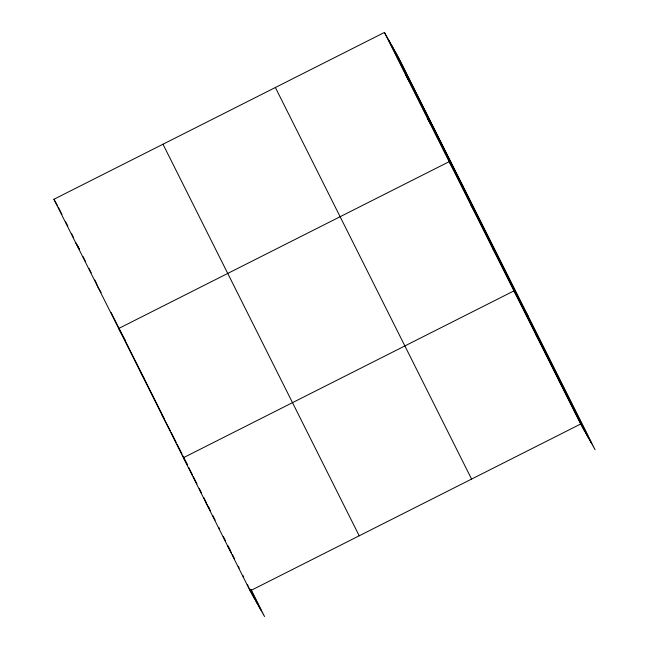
<?xml version="1.0" encoding="UTF-8"?>
<svg xmlns="http://www.w3.org/2000/svg" width="649" height="649" viewBox="0 0 649 649"><rect width="100%" height="100%" fill="white"/><g stroke="black" fill="none" stroke-linecap="round" stroke-linejoin="round"><path stroke-width="0.97" d="M250.944 589.381L264.565 616.55L250.141 590.85L53.916 199.275L384.435 32.45L398.859 58.15L595.084 449.725L580.66 424.024L384.435 32.45M250.141 590.85L580.66 424.024M406.023 75.519L410.03 82.666M427.61 118.597L431.617 125.736M463.613 187.366L449.189 161.666L118.67 328.491L125.622 340.887M470.776 204.743L474.784 211.882M492.364 247.813L496.371 254.96M528.367 316.59L513.943 290.89L183.424 457.715L187.431 464.854L182.937 455.882M536.179 335.265L540.195 342.412M558.424 379.649L562.432 386.788M53.916 199.275L57.477 205.619M75.503 242.345L79.511 249.492L77.263 245.006M97.09 285.422L101.098 292.561M140.257 371.569L144.265 378.708L122.677 335.638M161.836 414.638L170.346 430.758M205.66 502.091L209.221 508.443M227.904 546.474L231.466 552.818M395.428 52.025L591.645 443.6M391.882 45.714L588.108 437.288M388.443 39.589L584.668 431.171M275.371 87.501L471.588 479.076M162.988 144.224L359.213 535.798M250.684 589.592L261.125 610.425M250.774 590.533L257.58 604.114M58.378 207.315L61.971 214.494M65.573 221.674L67.82 226.16M71.414 233.34L73.662 237.826M83.104 256.671L85.36 261.158M88.954 268.337L91.201 272.823M94.803 280.003L97.05 284.489M110.987 312.307L122.231 334.738M144.711 379.608L164.497 419.092M171.247 432.55L176.187 442.423M177.088 444.216L182.036 454.089M188.794 467.572L192.42 474.817M193.329 476.634L196.963 483.878M199.235 488.405L201.498 492.932M203.77 497.459L206.041 501.993M208.305 506.52L209.213 508.329M209.668 509.238L210.576 511.047M212.848 515.574L215.119 520.1M218.745 527.345L219.654 529.162M223.288 536.407L225.552 540.933M227.823 545.46L230.095 549.995M232.366 554.522L234.63 559.049M238.264 566.293L239.173 568.102M242.799 575.347L243.708 577.164M247.342 584.408L248.251 586.217M249.151 588.026L254.148 597.989"/></g></svg>
